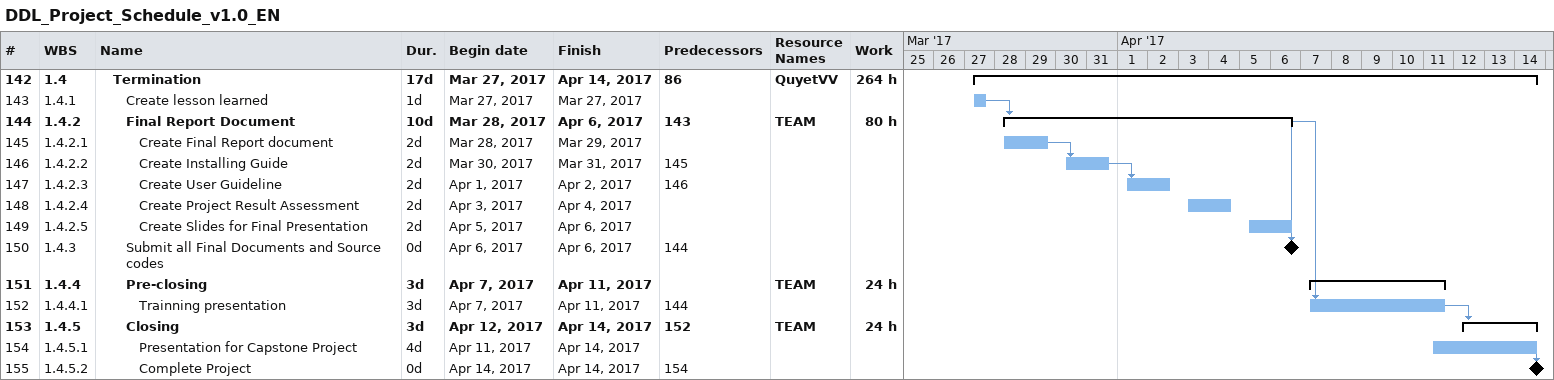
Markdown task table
DDL_Project_Schedule_v1.0_EN

| ID | WBS | Task | Duration | Start | Finish | Predecessors | Resources | Work (h) |
|---|---|---|---|---|---|---|---|---|
| 142 | 1.4 | **Termination** | 17d | 2017-03-27 | 2017-04-14 | 86 | QuyetVV | 264 |
| 143 | 1.4.1 | Create lesson learned | 1d | 2017-03-27 | 2017-03-27 |  |  |  |
| 144 | 1.4.2 | **Final Report Document** | 10d | 2017-03-28 | 2017-04-06 | 143 | TEAM | 80 |
| 145 | 1.4.2.1 | Create Final Report document | 2d | 2017-03-28 | 2017-03-29 |  |  |  |
| 146 | 1.4.2.2 | Create Installing Guide | 2d | 2017-03-30 | 2017-03-31 | 145 |  |  |
| 147 | 1.4.2.3 | Create User Guideline | 2d | 2017-04-01 | 2017-04-02 | 146 |  |  |
| 148 | 1.4.2.4 | Create Project Result Assessment | 2d | 2017-04-03 | 2017-04-04 |  |  |  |
| 149 | 1.4.2.5 | Create Slides for Final Presentation | 2d | 2017-04-05 | 2017-04-06 |  |  |  |
| 150 | 1.4.3 | Submit all Final Documents and Source codes | 0d | 2017-04-06 | 2017-04-06 | 144 |  |  |
| 151 | 1.4.4 | **Pre-closing** | 3d | 2017-04-07 | 2017-04-11 |  | TEAM | 24 |
| 152 | 1.4.4.1 | Trainning presentation | 3d | 2017-04-07 | 2017-04-11 | 144 |  |  |
| 153 | 1.4.5 | **Closing** | 3d | 2017-04-12 | 2017-04-14 | 152 | TEAM | 24 |
| 154 | 1.4.5.1 | Presentation for Capstone Project | 4d | 2017-04-11 | 2017-04-14 |  |  |  |
| 155 | 1.4.5.2 | Complete Project | 0d | 2017-04-14 | 2017-04-14 | 154 |  |  |
